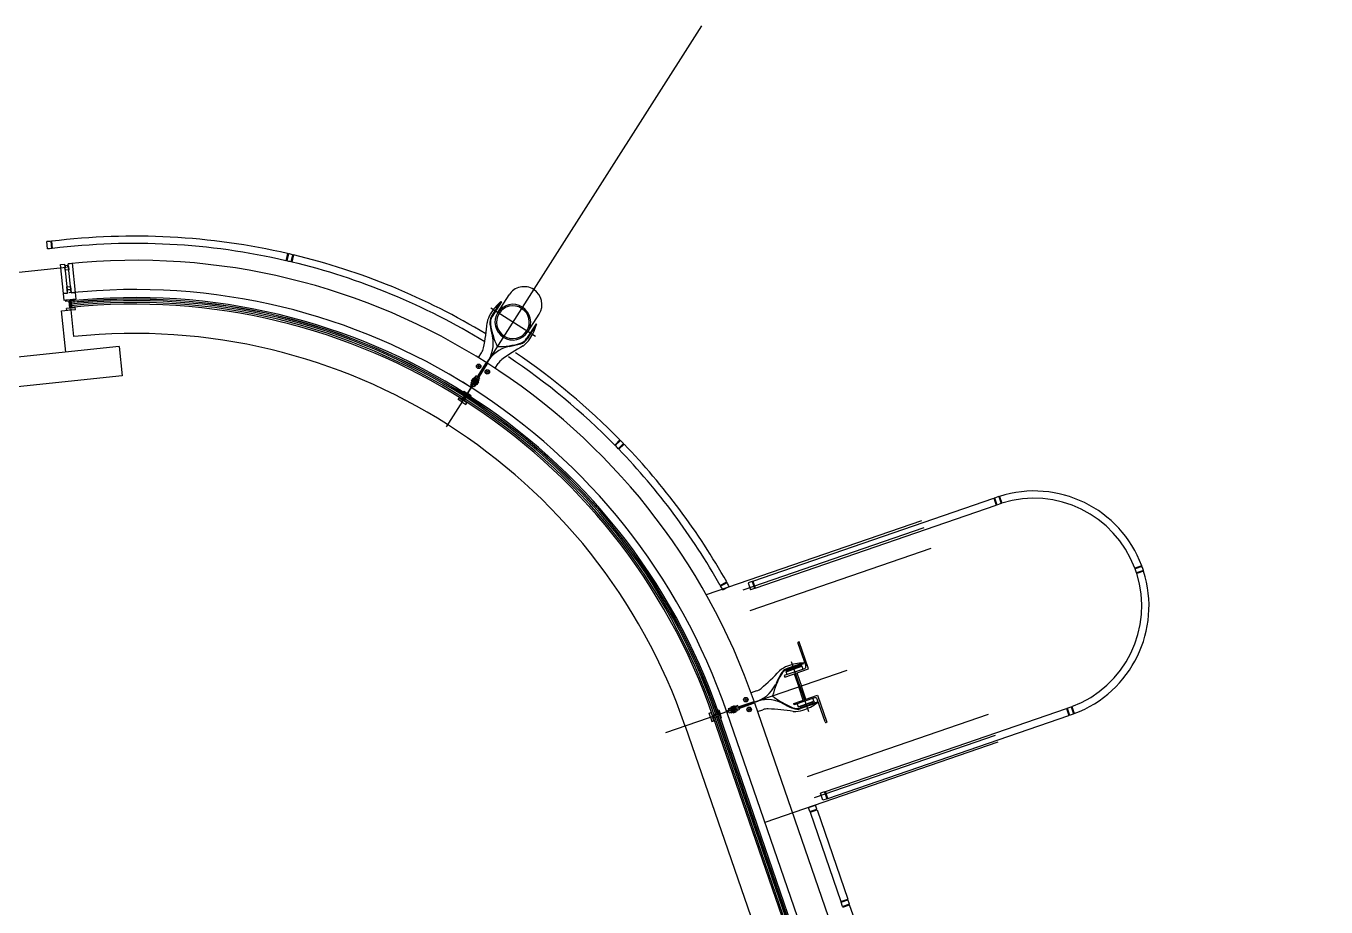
# Model space of a CAD drawing. Extents: x 809487 to 809680, y 818779 to 819225.
# Drawn here: x 809568.24 to 809577.12, y 818960.2 to 818966.22 of the extents above; entities that cross this region are included whole.
import ezdxf

# ---------------------------------------------------------------- set-up
doc = ezdxf.new("R2010")
doc.units = 0
for name, color, linetype in [('F-RC', 7, 'Continuous'), ('MAJ214__', 7, 'Continuous'), ('MAJ270__', 7, 'Continuous'), ('MAJ292__', 7, 'Continuous'), ('MAJ314__scope', 7, 'Continuous'), ('Plan Grid', 7, 'Continuous')]:
    doc.layers.add(name, color=color, linetype=linetype)

msp = doc.modelspace()

# ---------------------------------------------------------------- linework, layer by layer
at = {"layer": 'F-RC'}
for p, q in [((809568.3843, 818964.6939), (809568.3796, 818964.7437)), ((809568.4142, 818964.6966), (809568.4095, 818964.7464)), ((809568.4192, 818964.6971), (809568.4145, 818964.7468)), ((809570.0257, 818964.6624), (809570.0142, 818964.6136)), ((809570.0306, 818964.6612), (809570.0191, 818964.6125)), ((809570.0598, 818964.6543), (809570.0483, 818964.6056)), ((809570.0647, 818964.6532), (809570.0532, 818964.6045)), ((809572.2961, 818963.389), (809572.2602, 818963.3541)), ((809572.2996, 818963.3854), (809572.2637, 818963.3505)), ((809572.3205, 818963.3639), (809572.2846, 818963.329)), ((809572.324, 818963.3603), (809572.2881, 818963.3254)), ((809574.8555, 818962.9923), (809574.8696, 818962.9972)), ((809574.8839, 818963.0019), (809574.9002, 818962.9546)), ((809574.8886, 818963.0034), (809574.9049, 818962.9562)), ((809573.2042, 818962.4237), (809574.8507, 818962.9907)), ((809573.2205, 818962.3765), (809574.867, 818962.9434)), ((809574.8507, 818962.9907), (809574.867, 818962.9434)), ((809574.8514, 818962.9888), (809574.8561, 818962.9904)), ((809574.8555, 818962.9923), (809574.8717, 818962.945)), ((809574.8664, 818962.9453), (809574.8711, 818962.9469)), ((809574.8717, 818962.945), (809574.8859, 818962.9499)), ((809575.8607, 818962.5293), (809575.8134, 818962.5131)), ((809575.8624, 818962.5247), (809575.8151, 818962.5084)), ((809575.8722, 818962.4963), (809575.8249, 818962.48)), ((809575.8737, 818962.4915), (809575.8264, 818962.4752)), ((809572.9812, 818962.3946), (809573.0249, 818962.4189)), ((809572.9836, 818962.3903), (809573.0274, 818962.4145)), ((809572.9983, 818962.3641), (809573.042, 818962.3883)), ((809573.1995, 818962.4221), (809573.1711, 818962.4123)), ((809573.1711, 818962.4123), (809573.1874, 818962.3651)), ((809573.2158, 818962.3748), (809573.1874, 818962.3651)), ((809573.1995, 818962.4221), (809573.2158, 818962.3748)), ((809573.2049, 818962.4218), (809573.2002, 818962.4202)), ((809573.2042, 818962.4237), (809573.2205, 818962.3765)), ((809573.2199, 818962.3784), (809573.2151, 818962.3767)), ((809573.6991, 818960.9865), (809575.3456, 818961.5535)), ((809573.7154, 818960.9393), (809575.3619, 818961.5062)), ((809575.3456, 818961.5535), (809575.3619, 818961.5062)), ((809575.3463, 818961.5516), (809575.351, 818961.5532)), ((809575.3503, 818961.5551), (809575.3645, 818961.56)), ((809575.3503, 818961.5551), (809575.3666, 818961.5078)), ((809575.3612, 818961.5081), (809575.366, 818961.5097)), ((809575.3666, 818961.5078), (809575.3808, 818961.5127)), ((809575.3786, 818961.565), (809575.3949, 818961.5177)), ((809575.3833, 818961.5668), (809575.3996, 818961.5195)), ((809573.6944, 818960.9849), (809573.666, 818960.9751)), ((809573.6823, 818960.9279), (809573.666, 818960.9751)), ((809573.7107, 818960.9376), (809573.6944, 818960.9849)), ((809573.6998, 818960.9846), (809573.695, 818960.983)), ((809573.7154, 818960.9393), (809573.6991, 818960.9865)), ((809573.5835, 818960.878), (809573.6307, 818960.8943)), ((809573.5932, 818960.8496), (809573.5835, 818960.878)), ((809573.5932, 818960.8496), (809573.6405, 818960.8659)), ((809573.6405, 818960.8659), (809573.6307, 818960.8943)), ((809573.6403, 818960.8605), (809573.6386, 818960.8652)), ((809573.7107, 818960.9376), (809573.6823, 818960.9279)), ((809573.7147, 818960.9412), (809573.71, 818960.9395)), ((809573.5949, 818960.8449), (809573.6421, 818960.8612)), ((809573.5949, 818960.8449), (809573.8049, 818960.235)), ((809573.5968, 818960.8455), (809573.5951, 818960.8503)), ((809573.6421, 818960.8612), (809573.8521, 818960.2513)), ((809573.8049, 818960.235), (809573.8245, 818960.2418)), ((809573.8065, 818960.2303), (809573.8538, 818960.2466)), ((809573.8245, 818960.2418), (809573.8521, 818960.2513)), ((809573.8519, 818960.2459), (809573.8502, 818960.2507)), ((809573.8635, 818960.2182), (809573.8538, 818960.2466)), ((809573.8163, 818960.2019), (809573.8065, 818960.2303)), ((809573.8084, 818960.231), (809573.8067, 818960.2357)), ((809573.8163, 818960.2019), (809573.8635, 818960.2182)), ((809573.8179, 818960.1972), (809573.8652, 818960.2135)), ((809573.8198, 818960.1979), (809573.8181, 818960.2026)), ((809573.8633, 818960.2128), (809573.8616, 818960.2176)), ((809574.3275, 818958.8708), (809573.8652, 818960.2135))]:
    msp.add_line(p, q, dxfattribs=at)
for centre, radius, start, end in [((809568.9812, 818960.1394), 4.642, 76.99623, 97.01212), ((809568.8151, 818960.1222), 4.642, 95.01301, 95.3833), ((809568.8151, 818960.1222), 4.592, 95.00898, 95.3833), ((809568.8151, 818960.1222), 4.64, 94.9511, 95.01285), ((809568.8151, 818960.1222), 4.594, 94.94678, 95.00914), ((809568.9812, 818960.1394), 4.592, 76.99891, 97.02986), ((809568.9812, 818960.1394), 4.594, 76.93645, 76.99881), ((809568.9812, 818960.1394), 4.592, 76.5622, 76.93653), ((809568.9812, 818960.1394), 4.64, 76.93459, 76.99633), ((809568.9812, 818960.1394), 4.642, 76.56422, 76.93451), ((809568.9812, 818960.1394), 4.594, 76.49993, 76.56229), ((809568.9812, 818960.1394), 4.592, 58.62146, 76.49982), ((809568.9812, 818960.1394), 4.64, 76.5024, 76.56414), ((809568.9812, 818960.1394), 4.642, 58.88221, 76.50251), ((809568.9812, 818960.1394), 4.642, 44.43013, 55.91819), ((809568.9812, 818960.1394), 4.592, 44.43282, 56.23459), ((809568.9812, 818960.1394), 4.594, 44.37035, 44.43271), ((809568.9812, 818960.1394), 4.592, 43.99611, 44.37043), ((809568.9812, 818960.1394), 4.64, 44.3685, 44.43024), ((809568.9812, 818960.1394), 4.642, 43.99813, 44.36842), ((809568.9812, 818960.1394), 4.64, 43.9363, 43.99805), ((809568.9812, 818960.1394), 4.642, 29.41023, 43.93641), ((809568.9812, 818960.1394), 4.594, 43.93383, 43.99619), ((809568.9812, 818960.1394), 4.592, 29.41493, 43.93372), ((809575.1252, 818962.2549), 0.785, 107.90511, 109), ((809575.1252, 818962.2549), 0.783, 107.53635, 107.90231), ((809575.1252, 818962.2549), 0.785, 20.45992, 107.54008), ((809575.1252, 818962.2549), 0.735, 107.83062, 109), ((809575.1252, 818962.2549), 0.737, 107.44497, 107.83379), ((809575.1252, 818962.2549), 0.735, 20.55926, 107.44074), ((809575.1252, 818962.2549), 0.735, 290.55926, 17.44074), ((809575.1252, 818962.2549), 0.785, 290.45992, 17.54008), ((809575.1252, 818962.2549), 0.735, 17.83062, 20.16938), ((809575.1252, 818962.2549), 0.737, 20.16621, 20.55503), ((809575.1252, 818962.2549), 0.737, 17.44497, 17.83379), ((809575.1252, 818962.2549), 0.783, 20.09769, 20.46365), ((809575.1252, 818962.2549), 0.785, 17.90511, 20.09489), ((809575.1252, 818962.2549), 0.783, 17.53635, 17.90231), ((809568.9812, 818960.1394), 4.594, 29.35238, 29.41474), ((809568.9812, 818960.1394), 4.592, 28.97822, 29.35255), ((809568.9812, 818960.1394), 4.64, 29.34867, 29.41042), ((809568.9812, 818960.1394), 4.642, 28.97822, 29.34851), ((809575.1252, 818962.2549), 0.735, 289, 290.16938), ((809575.1252, 818962.2549), 0.737, 290.16621, 290.55503), ((809575.1252, 818962.2549), 0.785, 289, 290.09489), ((809575.1252, 818962.2549), 0.783, 290.09769, 290.46365)]:
    msp.add_arc(centre, radius, start, end, dxfattribs=at)
at = {"layer": 'MAJ214__'}
for p, q in [((809571.3826, 818963.9179), (809571.3208, 818963.8209)), ((809571.391, 818963.9125), (809571.3292, 818963.8155)), ((809571.28, 818963.7778), (809571.305, 818963.817)), ((809571.2827, 818963.7912), (809571.2939, 818963.809)), ((809571.2953, 818963.8093), (809571.283, 818963.7899)), ((809571.2979, 818963.8076), (809571.2855, 818963.7883)), ((809571.3075, 818963.807), (809571.2901, 818963.7796)), ((809571.2939, 818963.809), (809571.2953, 818963.8093)), ((809571.2953, 818963.8093), (809571.2979, 818963.8076)), ((809571.2965, 818963.8055), (809571.2972, 818963.8057)), ((809571.2976, 818963.8054), (809571.2972, 818963.8057)), ((809571.3223, 818963.7976), (809571.3048, 818963.7702)), ((809571.3124, 818963.8262), (809571.3065, 818963.817)), ((809571.3119, 818963.814), (809571.3076, 818963.8072)), ((809571.3208, 818963.8209), (809571.3124, 818963.8262)), ((809571.3224, 818963.7978), (809571.3267, 818963.8045)), ((809571.3377, 818963.8101), (809571.3292, 818963.8155)), ((809571.3318, 818963.8008), (809571.3377, 818963.8101)), ((809571.2807, 818963.7765), (809571.2748, 818963.7672)), ((809571.2748, 818963.7672), (809571.2832, 818963.7619)), ((809571.2751, 818963.7492), (809571.2832, 818963.7619)), ((809571.2827, 818963.7912), (809571.283, 818963.7899)), ((809571.283, 818963.7899), (809571.2855, 818963.7883)), ((809571.2836, 818963.7438), (809571.2916, 818963.7565)), ((809571.2857, 818963.7728), (809571.2901, 818963.7796)), ((809571.2868, 818963.7904), (809571.287, 818963.7897)), ((809571.2874, 818963.7894), (809571.287, 818963.7897)), ((809571.3001, 818963.7511), (809571.2916, 818963.7565)), ((809571.306, 818963.7604), (809571.3001, 818963.7511)), ((809571.3146, 818963.7697), (809571.3269, 818963.7891)), ((809571.3146, 818963.7697), (809571.3171, 818963.7681)), ((809571.3157, 818963.7714), (809571.3148, 818963.7719)), ((809571.3171, 818963.7681), (809571.3295, 818963.7875)), ((809571.3185, 818963.7684), (809571.3171, 818963.7681)), ((809571.3298, 818963.7861), (809571.3185, 818963.7684)), ((809571.3259, 818963.7874), (809571.325, 818963.788)), ((809571.3269, 818963.7891), (809571.3295, 818963.7875)), ((809571.3298, 818963.7861), (809571.3295, 818963.7875)), ((809573.5858, 818961.5314), (809573.4684, 818961.8723)), ((809573.5237, 818961.842), (809573.5208, 818961.8504)), ((809573.4404, 818961.8228), (809573.4433, 818961.8143)), ((809573.4863, 818961.7913), (809573.5173, 818961.7013)), ((809573.5043, 818961.7975), (809573.5353, 818961.7075)), ((809573.5483, 818961.6113), (809573.5173, 818961.7013)), ((809573.5662, 818961.6175), (809573.5353, 818961.7075)), ((809573.1007, 818961.5737), (809573.0903, 818961.5701)), ((809573.1039, 818961.5642), (809573.1007, 818961.5737)), ((809573.1039, 818961.5642), (809573.2127, 818961.6017)), ((809573.1072, 818961.5548), (809573.2159, 818961.5922)), ((809573.6089, 818961.5944), (809573.6119, 818961.5859)), ((809573.9164, 818958.6738), (809572.9446, 818961.4962)), ((809573.9278, 818958.6777), (809572.956, 818961.5001)), ((809573.9372, 818958.681), (809572.9654, 818961.5033)), ((809573.938, 818958.6812), (809572.9661, 818961.5036)), ((809573.0236, 818961.5366), (809573.0378, 818961.5415)), ((809573.0236, 818961.5366), (809573.0378, 818961.5415)), ((809573.0236, 818961.5366), (809573.0378, 818961.5415)), ((809573.0268, 818961.5271), (809573.041, 818961.532)), ((809573.0268, 818961.5271), (809573.041, 818961.532)), ((809573.0268, 818961.5271), (809573.041, 818961.532)), ((809573.0449, 818961.5545), (809573.0345, 818961.5509)), ((809573.0345, 818961.5509), (809573.0378, 818961.5415)), ((809573.0345, 818961.5509), (809573.0378, 818961.5415)), ((809573.0345, 818961.5509), (809573.0378, 818961.5415)), ((809573.0443, 818961.5226), (809573.041, 818961.532)), ((809573.0443, 818961.5226), (809573.041, 818961.532)), ((809573.0443, 818961.5226), (809573.041, 818961.532)), ((809573.0547, 818961.5261), (809573.0443, 818961.5226)), ((809573.0452, 818961.5559), (809573.0892, 818961.5711)), ((809573.0466, 818961.5485), (809573.0542, 818961.5511)), ((809573.0523, 818961.5319), (809573.0599, 818961.5345)), ((809573.0849, 818961.5617), (809573.0542, 818961.5511)), ((809573.0768, 818961.571), (809573.055, 818961.5635)), ((809573.0556, 818961.5648), (809573.055, 818961.5635)), ((809573.055, 818961.5635), (809573.056, 818961.5607)), ((809573.0556, 818961.5648), (809573.0755, 818961.5716)), ((809573.0558, 818961.5252), (809573.0998, 818961.5403)), ((809573.0777, 818961.5682), (809573.056, 818961.5607)), ((809573.0583, 818961.5615), (809573.058, 818961.5609)), ((809573.0582, 818961.5604), (809573.058, 818961.5609)), ((809573.0906, 818961.5451), (809573.0599, 818961.5345)), ((809573.089, 818961.5356), (809573.0672, 818961.5281)), ((809573.0682, 818961.5252), (809573.0672, 818961.5281)), ((809573.0899, 818961.5327), (809573.0682, 818961.5252)), ((809573.0695, 818961.5246), (809573.0682, 818961.5252)), ((809573.0688, 818961.5297), (809573.0689, 818961.5292)), ((809573.0696, 818961.5289), (809573.0689, 818961.5292)), ((809573.0695, 818961.5246), (809573.0893, 818961.5315)), ((809573.0754, 818961.5674), (809573.076, 818961.5671)), ((809573.0755, 818961.5716), (809573.0768, 818961.571)), ((809573.0762, 818961.5666), (809573.076, 818961.5671)), ((809573.0768, 818961.571), (809573.0777, 818961.5682)), ((809573.0927, 818961.5643), (809573.0851, 818961.5617)), ((809573.0866, 818961.5347), (809573.0869, 818961.5354)), ((809573.0867, 818961.5359), (809573.0869, 818961.5354)), ((809573.0899, 818961.5327), (809573.089, 818961.5356)), ((809573.0893, 818961.5315), (809573.0899, 818961.5327)), ((809573.0984, 818961.5478), (809573.0908, 818961.5452)), ((809573.1104, 818961.5453), (809573.1, 818961.5418)), ((809573.1072, 818961.5548), (809573.1104, 818961.5453)), ((809573.5315, 818961.5582), (809573.5286, 818961.5667))]:
    msp.add_line(p, q, dxfattribs=at)
for points in [[(809568.5409, 818964.328), (809568.5409, 818964.328)], [(809568.541, 818964.3273), (809568.541, 818964.3273)], [(809571.483, 818964.3344), (809571.4189, 818964.2337)], [(809568.5421, 818964.3173), (809568.542, 818964.3173)], [(809568.5433, 818964.3054), (809568.5433, 818964.3054)], [(809571.7261, 818964.1795), (809571.662, 818964.0789)], [(809571.3324, 818963.7996), (809571.3074, 818963.7603)], [(809573.4183, 818961.7785), (809573.4215, 818961.769), (809573.5833, 818961.8247), (809573.5198, 818962.0092), (809573.515, 818962.0075)], [(809573.5119, 818962.0012), (809573.5657, 818961.8451)], [(809573.4381, 818961.7853), (809573.4312, 818961.8054), (809573.539, 818961.8425), (809573.5459, 818961.8224)], [(809573.5505, 818961.8651), (809573.4377, 818961.8263)], [(809573.5564, 818961.826), (809573.4183, 818961.7785)], [(809573.4868, 818961.5795), (809573.4835, 818961.589), (809573.6453, 818961.6447), (809573.7088, 818961.4602), (809573.704, 818961.4586)], [(809573.6249, 818961.6271), (809573.4868, 818961.5795)], [(809573.5066, 818961.5864), (809573.5136, 818961.5662), (809573.6213, 818961.6034), (809573.6144, 818961.6235)], [(809573.6443, 818961.5926), (809573.5315, 818961.5538)], [(809573.6977, 818961.4617), (809573.6439, 818961.6178)]]:
    msp.add_lwpolyline(points, dxfattribs=at)
for points in [[(809573.539, 818961.8425), (809573.5375, 818961.8467), (809573.4297, 818961.8096), (809573.4312, 818961.8054)], [(809573.6213, 818961.6034), (809573.6228, 818961.5991), (809573.515, 818961.562), (809573.5136, 818961.5662)]]:
    msp.add_lwpolyline(points, close=True, dxfattribs=at)
for centre, radius in [((809571.3304, 818963.8918), 0.0155), ((809571.3304, 818963.8918), 0.0135), ((809571.3304, 818963.8918), 0.0042), ((809571.3895, 818963.8542), 0.0155), ((809571.3895, 818963.8542), 0.0135), ((809571.3895, 818963.8542), 0.0042), ((809573.1556, 818961.6138), 0.0155), ((809573.1556, 818961.6138), 0.0135), ((809573.1556, 818961.6138), 0.0042), ((809573.1784, 818961.5476), 0.0155), ((809573.1784, 818961.5476), 0.0135), ((809573.1784, 818961.5476), 0.0042)]:
    msp.add_circle(centre, radius, dxfattribs=at)
for centre, radius, start, end in [((809568.9812, 818960.1394), 4.2117, 19, 96), ((809568.9812, 818960.1394), 4.211, 19, 96), ((809568.9812, 818960.1394), 4.201, 19, 96), ((809568.9812, 818960.1394), 4.189, 19, 96), ((809571.4857, 818964.1912), 0.0792, 147.50034, 188.46271), ((809571.9682, 818964.263), 0.567, 188.46271, 196.60442), ((809571.1997, 818964.0501), 0.2307, 324.17766, 11.73157), ((809571.4057, 818964.0952), 0.02, 5.17576, 16.60442), ((809571.5951, 818964.1215), 0.0792, 286.53798, 327.50034), ((809571.5882, 818963.8027), 0.2307, 103.26912, 150.82303), ((809571.542, 818964.0084), 0.02, 98.39627, 109.82493), ((809571.4563, 818964.5891), 0.567, 278.39627, 286.53798), ((809571.5882, 818963.8027), 0.2307, 144.17766, 150.82303), ((809571.1997, 818964.0501), 0.2307, 324.17766, 330.82303), ((809571.3062, 818963.7887), 0.0109, 139.62685, 155.37384), ((809571.3062, 818963.7887), 0.006, 57.50021, 237.50048), ((809571.3062, 818963.7887), 0.0095, 57.50026, 109.80547), ((809571.3062, 818963.7887), 0.006, 237.50048, 57.50021), ((809571.3062, 818963.7887), 0.0095, 5.19522, 57.50026), ((809571.3062, 818963.7887), 0.0095, 183.68299, 237.50043), ((809571.3062, 818963.7887), 0.0095, 237.50043, 291.3177), ((809571.3062, 818963.7887), 0.0109, 319.62685, 335.37384), ((809573.5167, 818962.0028), 0.005, 109, 199), ((809573.5515, 818961.8402), 0.015, 289, 19), ((809573.8858, 818961.5072), 0.567, 149.96236, 158.10407), ((809573.4635, 818961.7514), 0.0792, 109, 149.96236), ((809573.1519, 818961.819), 0.2307, 285.67731, 333.23123), ((809573.3411, 818961.7261), 0.02, 326.67541, 338.10407), ((809573.3018, 818961.3836), 0.2307, 64.76877, 112.32268), ((809573.3938, 818961.5733), 0.02, 59.89592, 71.32459), ((809573.6882, 818962.0811), 0.567, 239.89592, 248.03764), ((809573.6298, 818961.6129), 0.015, 19, 109), ((809573.0725, 818961.5481), 0.0095, 145.18264, 199.00008), ((809573.0725, 818961.5481), 0.0095, 198.99991, 252.81736), ((809573.0725, 818961.5481), 0.006, 18.99986, 199.00013), ((809573.0725, 818961.5481), 0.006, 198.99986, 19.00013), ((809573.0725, 818961.5481), 0.0109, 101.1265, 116.87349), ((809573.0725, 818961.5481), 0.0109, 281.1265, 296.87349), ((809573.0725, 818961.5481), 0.0095, 18.99991, 71.30512), ((809573.0725, 818961.5481), 0.0095, 326.69488, 19.00008), ((809573.5058, 818961.6287), 0.0792, 248.03764, 289), ((809573.7024, 818961.4633), 0.005, 199, 289)]:
    msp.add_arc(centre, radius, start, end, dxfattribs=at)
for points, degree in [([(809571.2966, 818963.7894), (809571.2965, 818963.7912), (809571.2963, 818963.7932)], 2), ([(809571.2979, 818963.7958), (809571.2998, 818963.7965), (809571.3015, 818963.7971)], 2), ([(809571.3015, 818963.7971), (809571.3016, 818963.7971), (809571.3016, 818963.7971), (809571.3017, 818963.7971), (809571.3018, 818963.7972), (809571.302, 818963.7973), (809571.3022, 818963.7973), (809571.3026, 818963.7975), (809571.3028, 818963.7976), (809571.303, 818963.7976)], 3), ([(809571.3058, 818963.8171), (809571.3057, 818963.8171), (809571.3057, 818963.8172), (809571.3056, 818963.8172), (809571.3055, 818963.8172), (809571.3054, 818963.8172), (809571.3054, 818963.8172), (809571.3053, 818963.8172), (809571.3053, 818963.8172), (809571.3052, 818963.8172), (809571.3052, 818963.8171), (809571.3051, 818963.8171), (809571.3051, 818963.8171), (809571.305, 818963.8171), (809571.305, 818963.817), (809571.305, 818963.817)], 3), ([(809571.3116, 818963.8149), (809571.3113, 818963.8151), (809571.311, 818963.8152), (809571.3102, 818963.8156), (809571.3097, 818963.8158), (809571.3086, 818963.8163), (809571.3081, 818963.8165), (809571.307, 818963.8168), (809571.3064, 818963.817), (809571.3058, 818963.8171)], 3), ([(809571.3076, 818963.8072), (809571.3076, 818963.8071), (809571.3076, 818963.8071), (809571.3075, 818963.807)], 2), ([(809571.3076, 818963.8072), (809571.3076, 818963.8072), (809571.3077, 818963.8072), (809571.3078, 818963.8071), (809571.308, 818963.807), (809571.3085, 818963.8067), (809571.3089, 818963.8066), (809571.31, 818963.8061), (809571.311, 818963.8057), (809571.3131, 818963.8048), (809571.3142, 818963.8042), (809571.3153, 818963.8035), (809571.3155, 818963.8034), (809571.3156, 818963.8033)], 3), ([(809571.3116, 818963.8149), (809571.3116, 818963.8149), (809571.3116, 818963.8149), (809571.3117, 818963.8148), (809571.3117, 818963.8148), (809571.3117, 818963.8148), (809571.3117, 818963.8148), (809571.3118, 818963.8148)], 3), ([(809571.3119, 818963.814), (809571.3119, 818963.814), (809571.3119, 818963.814), (809571.312, 818963.814), (809571.312, 818963.814), (809571.312, 818963.8141), (809571.312, 818963.8141), (809571.312, 818963.8143), (809571.312, 818963.8143), (809571.312, 818963.8145), (809571.312, 818963.8146), (809571.3119, 818963.8147), (809571.3118, 818963.8147), (809571.3118, 818963.8148)], 3), ([(809571.3156, 818963.8033), (809571.3165, 818963.8028), (809571.3173, 818963.8021), (809571.319, 818963.8008), (809571.3198, 818963.8), (809571.3209, 818963.799), (809571.3213, 818963.7986), (809571.3219, 818963.7981), (809571.3221, 818963.798), (809571.3223, 818963.7978), (809571.3223, 818963.7978), (809571.3224, 818963.7978)], 3), ([(809571.3223, 818963.7976), (809571.3223, 818963.7977), (809571.3224, 818963.7977), (809571.3224, 818963.7978)], 2), ([(809571.3223, 818963.7976), (809571.3223, 818963.7977), (809571.3224, 818963.7977), (809571.3224, 818963.7978)], 2), ([(809571.3275, 818963.8047), (809571.3275, 818963.8048), (809571.3275, 818963.8048), (809571.3274, 818963.8048), (809571.3273, 818963.8048), (809571.3271, 818963.8048), (809571.3271, 818963.8048), (809571.3269, 818963.8048), (809571.3269, 818963.8047), (809571.3268, 818963.8047), (809571.3267, 818963.8046), (809571.3267, 818963.8045), (809571.3267, 818963.8045), (809571.3267, 818963.8045)], 3), ([(809571.3275, 818963.8047), (809571.3275, 818963.8047), (809571.3276, 818963.8047), (809571.3276, 818963.8047), (809571.3276, 818963.8047), (809571.3277, 818963.8047), (809571.3277, 818963.8046), (809571.3277, 818963.8046)], 3), ([(809571.3322, 818963.8003), (809571.3318, 818963.8008), (809571.3314, 818963.8013), (809571.3306, 818963.8021), (809571.3302, 818963.8025), (809571.3294, 818963.8033), (809571.329, 818963.8037), (809571.3283, 818963.8042), (809571.328, 818963.8044), (809571.3277, 818963.8046)], 3), ([(809571.28, 818963.7778), (809571.28, 818963.7778), (809571.28, 818963.7777), (809571.28, 818963.7777), (809571.28, 818963.7776), (809571.28, 818963.7775), (809571.28, 818963.7775), (809571.28, 818963.7774), (809571.28, 818963.7774), (809571.2801, 818963.7773), (809571.2801, 818963.7773), (809571.2801, 818963.7772), (809571.2801, 818963.7772), (809571.2802, 818963.7771), (809571.2802, 818963.7771), (809571.2803, 818963.777)], 3), ([(809571.2803, 818963.777), (809571.2806, 818963.7766), (809571.281, 818963.7761), (809571.2818, 818963.7752), (809571.2822, 818963.7748), (809571.2831, 818963.7741), (809571.2835, 818963.7737), (809571.2842, 818963.7731), (809571.2845, 818963.7729), (809571.2847, 818963.7727)], 3), ([(809571.2849, 818963.7726), (809571.2849, 818963.7726), (809571.2849, 818963.7726), (809571.2848, 818963.7727), (809571.2848, 818963.7727), (809571.2848, 818963.7727), (809571.2848, 818963.7727), (809571.2847, 818963.7727)], 3), ([(809571.2849, 818963.7726), (809571.2849, 818963.7726), (809571.285, 818963.7726), (809571.2851, 818963.7726), (809571.2851, 818963.7725), (809571.2853, 818963.7725), (809571.2854, 818963.7725), (809571.2855, 818963.7726), (809571.2856, 818963.7726), (809571.2857, 818963.7727), (809571.2857, 818963.7728), (809571.2857, 818963.7728), (809571.2857, 818963.7728), (809571.2857, 818963.7728)], 3), ([(809571.2969, 818963.774), (809571.296, 818963.7746), (809571.2951, 818963.7752), (809571.2934, 818963.7766), (809571.2926, 818963.7773), (809571.2915, 818963.7784), (809571.2911, 818963.7787), (809571.2906, 818963.7792), (809571.2904, 818963.7794), (809571.2902, 818963.7795), (809571.2901, 818963.7796), (809571.2901, 818963.7796)], 3), ([(809571.2968, 818963.7878), (809571.2967, 818963.788), (809571.2967, 818963.7882), (809571.2967, 818963.7887), (809571.2967, 818963.7889), (809571.2966, 818963.7891), (809571.2966, 818963.7892), (809571.2966, 818963.7893), (809571.2966, 818963.7894), (809571.2966, 818963.7894)], 3), ([(809571.3048, 818963.7702), (809571.3048, 818963.7702), (809571.3048, 818963.7702), (809571.3047, 818963.7703), (809571.3045, 818963.7704), (809571.3039, 818963.7707), (809571.3036, 818963.7708), (809571.3024, 818963.7713), (809571.3014, 818963.7716), (809571.2993, 818963.7726), (809571.2983, 818963.7732), (809571.2971, 818963.7739), (809571.297, 818963.774), (809571.2969, 818963.774)], 3), ([(809571.3005, 818963.7634), (809571.3005, 818963.7634), (809571.3005, 818963.7634), (809571.3005, 818963.7634), (809571.3005, 818963.7633), (809571.3004, 818963.7633), (809571.3004, 818963.7632), (809571.3004, 818963.7631), (809571.3004, 818963.763), (809571.3004, 818963.7629), (809571.3005, 818963.7628), (809571.3006, 818963.7627), (809571.3006, 818963.7626), (809571.3007, 818963.7626)], 3), ([(809571.3005, 818963.7634), (809571.3009, 818963.764), (809571.3012, 818963.7646), (809571.3021, 818963.766), (809571.3027, 818963.7668), (809571.3036, 818963.7682), (809571.3039, 818963.7687), (809571.3044, 818963.7696), (809571.3046, 818963.7699), (809571.3048, 818963.7702)], 3), ([(809571.3005, 818963.7634), (809571.301, 818963.7642), (809571.3015, 818963.765), (809571.302, 818963.7658), (809571.3027, 818963.7669), (809571.3034, 818963.768), (809571.3042, 818963.7692), (809571.3044, 818963.7695), (809571.3046, 818963.7698), (809571.3048, 818963.7702)], 3), ([(809571.3009, 818963.7625), (809571.3008, 818963.7625), (809571.3008, 818963.7625), (809571.3008, 818963.7625), (809571.3007, 818963.7625), (809571.3007, 818963.7626), (809571.3007, 818963.7626), (809571.3007, 818963.7626)], 3), ([(809571.3009, 818963.7625), (809571.3011, 818963.7623), (809571.3015, 818963.7621), (809571.3023, 818963.7617), (809571.3028, 818963.7615), (809571.3038, 818963.7611), (809571.3043, 818963.7609), (809571.3055, 818963.7605), (809571.3061, 818963.7604), (809571.3066, 818963.7602)], 3), ([(809571.3066, 818963.7602), (809571.3067, 818963.7602), (809571.3068, 818963.7602), (809571.3069, 818963.7602), (809571.3069, 818963.7602), (809571.307, 818963.7602), (809571.307, 818963.7602), (809571.3071, 818963.7602), (809571.3071, 818963.7602), (809571.3072, 818963.7602), (809571.3072, 818963.7602), (809571.3073, 818963.7602), (809571.3073, 818963.7603), (809571.3074, 818963.7603), (809571.3074, 818963.7603), (809571.3074, 818963.7603)], 3), ([(809571.3109, 818963.7803), (809571.3109, 818963.7803), (809571.3109, 818963.7803), (809571.3108, 818963.7802), (809571.3107, 818963.7802), (809571.3104, 818963.7801), (809571.3102, 818963.78), (809571.3098, 818963.7799), (809571.3096, 818963.7798), (809571.3094, 818963.7797)], 3), ([(809571.3146, 818963.7816), (809571.3126, 818963.7809), (809571.3109, 818963.7803)], 2), ([(809571.3157, 818963.7895), (809571.3157, 818963.7893), (809571.3157, 818963.7891), (809571.3158, 818963.7887), (809571.3158, 818963.7885), (809571.3158, 818963.7882), (809571.3158, 818963.7881), (809571.3158, 818963.788), (809571.3158, 818963.788), (809571.3158, 818963.788)], 3), ([(809571.3158, 818963.788), (809571.316, 818963.7862), (809571.3162, 818963.7841)], 2), ([(809573.0452, 818961.5559), (809573.0452, 818961.5559), (809573.0451, 818961.5559), (809573.0451, 818961.5558), (809573.0451, 818961.5558), (809573.045, 818961.5557), (809573.045, 818961.5557), (809573.045, 818961.5556), (809573.045, 818961.5556), (809573.0449, 818961.5555), (809573.0449, 818961.5555), (809573.0449, 818961.5554), (809573.0449, 818961.5554), (809573.0449, 818961.5553), (809573.0449, 818961.5552), (809573.0449, 818961.5552)], 3), ([(809573.0449, 818961.5552), (809573.0449, 818961.5546), (809573.0449, 818961.554), (809573.045, 818961.5528), (809573.0451, 818961.5522), (809573.0452, 818961.5511), (809573.0453, 818961.5506), (809573.0455, 818961.5497), (809573.0456, 818961.5494), (809573.0457, 818961.549)], 3), ([(809573.0458, 818961.5488), (809573.0458, 818961.5488), (809573.0458, 818961.5489), (809573.0458, 818961.5489), (809573.0458, 818961.5489), (809573.0458, 818961.549), (809573.0457, 818961.549), (809573.0457, 818961.549)], 3), ([(809573.0458, 818961.5488), (809573.0458, 818961.5488), (809573.0458, 818961.5488), (809573.0459, 818961.5487), (809573.0459, 818961.5486), (809573.046, 818961.5485), (809573.0461, 818961.5485), (809573.0462, 818961.5484), (809573.0463, 818961.5484), (809573.0464, 818961.5484), (809573.0465, 818961.5484), (809573.0466, 818961.5485), (809573.0466, 818961.5485), (809573.0466, 818961.5485)], 3), ([(809573.0519, 818961.5311), (809573.0519, 818961.5312), (809573.0519, 818961.5312), (809573.0519, 818961.5313), (809573.0519, 818961.5314), (809573.0519, 818961.5315), (809573.0519, 818961.5316), (809573.052, 818961.5317), (809573.052, 818961.5318), (809573.0521, 818961.5319), (809573.0522, 818961.5319), (809573.0523, 818961.5319), (809573.0523, 818961.5319), (809573.0523, 818961.5319)], 3), ([(809573.0519, 818961.5311), (809573.0519, 818961.5311), (809573.0519, 818961.5311), (809573.0519, 818961.5311), (809573.0519, 818961.5311), (809573.0519, 818961.531), (809573.052, 818961.531), (809573.052, 818961.531)], 3), ([(809573.0551, 818961.5256), (809573.0547, 818961.5261), (809573.0544, 818961.5266), (809573.0537, 818961.5275), (809573.0534, 818961.528), (809573.0528, 818961.529), (809573.0526, 818961.5295), (809573.0522, 818961.5303), (809573.0521, 818961.5306), (809573.052, 818961.531)], 3), ([(809573.056, 818961.5425), (809573.0557, 818961.5435), (809573.0554, 818961.5445), (809573.0549, 818961.5467), (809573.0548, 818961.5477), (809573.0545, 818961.5492), (809573.0545, 818961.5497), (809573.0543, 818961.5505), (809573.0543, 818961.5507), (809573.0542, 818961.551), (809573.0542, 818961.551), (809573.0542, 818961.5511)], 3), ([(809573.0558, 818961.5252), (809573.0557, 818961.5252), (809573.0557, 818961.5252), (809573.0556, 818961.5252), (809573.0556, 818961.5252), (809573.0555, 818961.5252), (809573.0555, 818961.5252), (809573.0554, 818961.5253), (809573.0554, 818961.5253), (809573.0553, 818961.5253), (809573.0553, 818961.5254), (809573.0553, 818961.5254), (809573.0552, 818961.5254), (809573.0552, 818961.5255), (809573.0551, 818961.5256), (809573.0551, 818961.5256)], 3), ([(809573.056, 818961.5425), (809573.0564, 818961.5415), (809573.0568, 818961.5405), (809573.0577, 818961.5385), (809573.0583, 818961.5376), (809573.059, 818961.5363), (809573.0593, 818961.5358), (809573.0596, 818961.5351), (809573.0597, 818961.5349), (809573.0598, 818961.5346), (809573.0598, 818961.5346), (809573.0599, 818961.5345)], 3), ([(809573.0645, 818961.5533), (809573.0646, 818961.5535), (809573.0648, 818961.5537), (809573.065, 818961.554), (809573.0651, 818961.5542), (809573.0653, 818961.5545), (809573.0653, 818961.5545), (809573.0654, 818961.5546), (809573.0654, 818961.5546), (809573.0654, 818961.5546)], 3), ([(809573.0654, 818961.5546), (809573.0664, 818961.5562), (809573.0675, 818961.5579)], 2), ([(809573.0694, 818961.5391), (809573.0696, 818961.5391), (809573.0698, 818961.539), (809573.0702, 818961.5389), (809573.0704, 818961.5388), (809573.0707, 818961.5387), (809573.0708, 818961.5387), (809573.0709, 818961.5386), (809573.0709, 818961.5386), (809573.0709, 818961.5386)], 3), ([(809573.0704, 818961.5589), (809573.0723, 818961.5582), (809573.074, 818961.5576)], 2), ([(809573.0709, 818961.5386), (809573.0726, 818961.538), (809573.0746, 818961.5374)], 2), ([(809573.074, 818961.5576), (809573.0741, 818961.5576), (809573.0741, 818961.5576), (809573.0742, 818961.5576), (809573.0743, 818961.5575), (809573.0745, 818961.5575), (809573.0747, 818961.5574), (809573.0751, 818961.5573), (809573.0753, 818961.5572), (809573.0755, 818961.5571)], 3), ([(809573.0774, 818961.5384), (809573.0786, 818961.5401), (809573.0796, 818961.5416)], 2), ([(809573.0796, 818961.5416), (809573.0796, 818961.5416), (809573.0796, 818961.5416), (809573.0796, 818961.5417), (809573.0797, 818961.5418), (809573.0798, 818961.542), (809573.0799, 818961.5422), (809573.0802, 818961.5426), (809573.0803, 818961.5427), (809573.0804, 818961.5429)], 3), ([(809573.0851, 818961.5617), (809573.085, 818961.5617), (809573.085, 818961.5617), (809573.0849, 818961.5617)], 2), ([(809573.0851, 818961.5617), (809573.0851, 818961.5617), (809573.0851, 818961.5617), (809573.0851, 818961.5615), (809573.0852, 818961.5613), (809573.0855, 818961.5608), (809573.0857, 818961.5605), (809573.0863, 818961.5594), (809573.0868, 818961.5585), (809573.0879, 818961.5564), (809573.0884, 818961.5553), (809573.0888, 818961.554), (809573.0889, 818961.5539), (809573.0889, 818961.5538)], 3), ([(809573.0908, 818961.5452), (809573.0908, 818961.5452), (809573.0908, 818961.5452), (809573.0907, 818961.5454), (809573.0907, 818961.5456), (809573.0905, 818961.5461), (809573.0905, 818961.5465), (809573.0903, 818961.5478), (809573.0902, 818961.5488), (809573.0897, 818961.5511), (809573.0894, 818961.5522), (809573.089, 818961.5535), (809573.0889, 818961.5537), (809573.0889, 818961.5538)], 3), ([(809573.0898, 818961.5707), (809573.0898, 818961.5707), (809573.0898, 818961.5708), (809573.0897, 818961.5708), (809573.0897, 818961.5709), (809573.0896, 818961.5709), (809573.0896, 818961.5709), (809573.0895, 818961.571), (809573.0895, 818961.571), (809573.0894, 818961.571), (809573.0894, 818961.571), (809573.0893, 818961.5711), (809573.0893, 818961.5711), (809573.0892, 818961.5711), (809573.0892, 818961.5711), (809573.0892, 818961.5711)], 3), ([(809573.093, 818961.5653), (809573.0929, 818961.5656), (809573.0927, 818961.5659), (809573.0923, 818961.5667), (809573.0921, 818961.5672), (809573.0915, 818961.5682), (809573.0912, 818961.5687), (809573.0906, 818961.5697), (809573.0902, 818961.5702), (809573.0898, 818961.5707)], 3), ([(809573.0908, 818961.5452), (809573.0907, 818961.5452), (809573.0907, 818961.5451), (809573.0906, 818961.5451)], 2), ([(809573.0927, 818961.5643), (809573.0927, 818961.5643), (809573.0927, 818961.5643), (809573.0927, 818961.5644), (809573.0928, 818961.5644), (809573.0928, 818961.5644), (809573.0929, 818961.5644), (809573.093, 818961.5645), (809573.093, 818961.5646), (809573.0931, 818961.5647), (809573.0931, 818961.5648), (809573.0931, 818961.565), (809573.0931, 818961.565), (809573.0931, 818961.5651)], 3), ([(809573.093, 818961.5653), (809573.093, 818961.5653), (809573.093, 818961.5652), (809573.093, 818961.5652), (809573.093, 818961.5652), (809573.093, 818961.5651), (809573.0931, 818961.5651), (809573.0931, 818961.5651)], 3), ([(809573.0984, 818961.5478), (809573.0984, 818961.5478), (809573.0984, 818961.5478), (809573.0984, 818961.5478), (809573.0985, 818961.5478), (809573.0985, 818961.5478), (809573.0986, 818961.5478), (809573.0987, 818961.5478), (809573.0988, 818961.5478), (809573.0989, 818961.5477), (809573.099, 818961.5477), (809573.0991, 818961.5476), (809573.0991, 818961.5475), (809573.0991, 818961.5474)], 3), ([(809573.0992, 818961.5472), (809573.0992, 818961.5472), (809573.0992, 818961.5473), (809573.0992, 818961.5473), (809573.0992, 818961.5474), (809573.0992, 818961.5474), (809573.0992, 818961.5474), (809573.0991, 818961.5474)], 3), ([(809573.0992, 818961.5472), (809573.0993, 818961.5469), (809573.0994, 818961.5466), (809573.0996, 818961.5457), (809573.0997, 818961.5452), (809573.0999, 818961.544), (809573.0999, 818961.5435), (809573.1, 818961.5423), (809573.1, 818961.5417), (809573.1, 818961.5411)], 3), ([(809573.1, 818961.5411), (809573.1, 818961.541), (809573.1, 818961.5409), (809573.1, 818961.5408), (809573.1, 818961.5408), (809573.1, 818961.5407), (809573.1, 818961.5407), (809573.1, 818961.5406), (809573.1, 818961.5406), (809573.0999, 818961.5405), (809573.0999, 818961.5405), (809573.0999, 818961.5404), (809573.0999, 818961.5404), (809573.0998, 818961.5404), (809573.0998, 818961.5403), (809573.0998, 818961.5403)], 3)]:
    msp.add_open_spline(points, degree=degree, dxfattribs=at)
at = {"layer": 'MAJ270__'}
for p, q in [((809572.8534, 818966.2173), (809571.1088, 818963.4788)), ((809571.7184, 818964.0952), (809571.4143, 818964.2889)), ((809571.2193, 818963.6662), (809571.2319, 818963.6581)), ((809574.3555, 818962.836), (809572.8857, 818962.3299)), ((809574.3718, 818962.7887), (809573.1343, 818962.3626)), ((809574.4206, 818962.6469), (809573.1831, 818962.2208)), ((809573.8448, 818961.8141), (809572.6073, 818961.388)), ((809573.8448, 818961.8141), (809572.6073, 818961.388)), ((809573.8448, 818961.8141), (809572.6073, 818961.388)), ((809572.9282, 818961.5064), (809572.933, 818961.4922)), ((809572.9282, 818961.5064), (809572.933, 818961.4922)), ((809572.9282, 818961.5064), (809572.933, 818961.4922)), ((809574.8113, 818961.5123), (809573.5738, 818961.0862)), ((809574.8764, 818961.3232), (809573.2856, 818960.7754)), ((809574.8601, 818961.3704), (809573.6226, 818960.9443))]:
    msp.add_line(p, q, dxfattribs=at)
for centre in [(809571.2256, 818963.6621), (809572.9306, 818961.4993), (809572.9306, 818961.4993), (809572.9306, 818961.4993)]:
    msp.add_circle(centre, 0.003, dxfattribs=at)
at = {"layer": 'MAJ292__'}
for p, q in [((809568.5391, 818964.3459), (809568.5092, 818964.3428)), ((809568.5391, 818964.3459), (809568.5092, 818964.3428)), ((809568.51, 818964.3351), (809568.5092, 818964.3428)), ((809568.51, 818964.3351), (809568.5092, 818964.3428)), ((809568.5324, 818964.3374), (809568.51, 818964.3351)), ((809568.5324, 818964.3374), (809568.51, 818964.3351)), ((809568.5375, 818964.2892), (809568.5324, 818964.3374)), ((809568.5375, 818964.2892), (809568.5324, 818964.3374)), ((809568.5391, 818964.3459), (809568.5689, 818964.3491)), ((809568.5391, 818964.3459), (809568.5689, 818964.3491)), ((809568.5463, 818964.277), (809568.5391, 818964.3459)), ((809568.5463, 818964.277), (809568.5391, 818964.3459)), ((809568.5463, 818964.277), (809568.5391, 818964.3459)), ((809568.5463, 818964.277), (809568.5391, 818964.3459)), ((809568.5473, 818964.339), (809568.5697, 818964.3414)), ((809568.5473, 818964.339), (809568.5697, 818964.3414)), ((809568.5524, 818964.2907), (809568.5473, 818964.339)), ((809568.5524, 818964.2907), (809568.5473, 818964.339)), ((809568.5697, 818964.3414), (809568.5689, 818964.3491)), ((809568.5697, 818964.3414), (809568.5689, 818964.3491)), ((809571.4612, 818964.259), (809571.538, 818964.3796)), ((809568.5375, 818964.2892), (809568.5151, 818964.2868)), ((809568.5375, 818964.2892), (809568.5151, 818964.2868)), ((809568.5165, 818964.2739), (809568.5151, 818964.2868)), ((809568.5165, 818964.2739), (809568.5151, 818964.2868)), ((809568.5463, 818964.277), (809568.5165, 818964.2739)), ((809568.5463, 818964.277), (809568.5165, 818964.2739)), ((809568.5463, 818964.277), (809568.5761, 818964.2802)), ((809568.5463, 818964.277), (809568.5761, 818964.2802)), ((809568.5655, 818964.0946), (809568.5463, 818964.277)), ((809568.5524, 818964.2907), (809568.5748, 818964.2931)), ((809568.5524, 818964.2907), (809568.5748, 818964.2931)), ((809568.5761, 818964.2802), (809568.5748, 818964.2931)), ((809568.5761, 818964.2802), (809568.5748, 818964.2931)), ((809571.667, 818964.1279), (809571.7438, 818964.2485)), ((809571.2498, 818963.7001), (809571.3868, 818963.9151)), ((809571.2167, 818963.6482), (809571.2539, 818963.7066)), ((809571.2167, 818963.6482), (809571.2539, 818963.7066)), ((809571.2751, 818963.7492), (809571.2224, 818963.7828)), ((809573.0236, 818961.5366), (809573.0032, 818961.5957)), ((809573.0236, 818961.5366), (809573.0032, 818961.5957)), ((809573.2159, 818961.5922), (809577.1195, 818950.2555)), ((809572.915, 818961.4939), (809572.9805, 818961.5164)), ((809572.915, 818961.4939), (809572.9805, 818961.5164)), ((809572.915, 818961.4939), (809572.9805, 818961.5164)), ((809572.915, 818961.4939), (809572.9805, 818961.5164)), ((809572.9306, 818961.4993), (809576.8374, 818950.1531)), ((809572.9731, 818961.5139), (809576.88, 818950.1677)), ((809573.0268, 818961.5271), (809576.9304, 818950.1903)), ((809572.7415, 818961.4342), (809576.6483, 818950.0879))]:
    msp.add_line(p, q, dxfattribs=at)
for points in [[(809568.553, 818964.596), (809568.5739, 818964.3971), (809568.5471, 818964.3943), (809568.5262, 818964.5932)], [(809568.5003, 818964.5905), (809568.5212, 818964.3916), (809568.4944, 818964.3887), (809568.4735, 818964.5877)], [(809568.5215, 818964.5824), (809568.5226, 818964.5725), (809568.5283, 818964.5731), (809568.5306, 818964.5512), (809568.5047, 818964.5485), (809568.5024, 818964.5704), (809568.5082, 818964.571), (809568.5071, 818964.5809)], [(809568.5448, 818964.4162), (809568.5471, 818964.3943), (809568.5739, 818964.3971), (809568.5789, 818964.3501), (809568.4993, 818964.3418), (809568.4944, 818964.3887), (809568.5212, 818964.3916), (809568.5189, 818964.4135)], [(809568.5425, 818964.4382), (809568.5448, 818964.4162), (809568.5189, 818964.4135), (809568.5166, 818964.4355)], [(809568.5448, 818964.4162), (809568.5448, 818964.4162), (809568.5471, 818964.3943), (809568.5471, 818964.3943)]]:
    msp.add_lwpolyline(points, close=True, dxfattribs=at)
for points in [[(809568.5341, 818964.3929), (809568.5341, 818964.3929)], [(809568.5399, 818964.3382), (809568.5398, 818964.3382)], [(809571.483, 818964.3344), (809571.4866, 818964.3321), (809571.4225, 818964.2315)], [(809568.5446, 818964.2935), (809568.5445, 818964.2935)], [(809571.7261, 818964.1795), (809571.7225, 818964.1818), (809571.6584, 818964.0812)], [(809568.5655, 818964.0946), (809568.5655, 818964.0946)], [(809571.3299, 818963.9514), (809571.3508, 818963.9843)], [(809571.4437, 818963.8789), (809571.4646, 818963.9117)], [(809571.2167, 818963.6482), (809571.1914, 818963.6643), (809571.1984, 818963.6753), (809571.2174, 818963.6632), (809571.2434, 818963.7041), (809571.2245, 818963.7162), (809571.2286, 818963.7227), (809571.2539, 818963.7066)], [(809571.2167, 818963.6482), (809571.242, 818963.6321), (809571.249, 818963.643), (809571.23, 818963.6551), (809571.2561, 818963.6961), (809571.2751, 818963.684), (809571.2792, 818963.6905), (809571.2539, 818963.7066)], [(809573.4391, 818961.8223), (809573.5519, 818961.8611), (809573.5505, 818961.8651)], [(809573.2291, 818961.6735), (809573.1923, 818961.6608)], [(809573.6443, 818961.5926), (809573.643, 818961.5966), (809573.5302, 818961.5578)], [(809572.915, 818961.4939), (809572.9052, 818961.5223), (809572.9175, 818961.5265), (809572.9248, 818961.5052), (809572.9707, 818961.521), (809572.9634, 818961.5423), (809572.9707, 818961.5448), (809572.9805, 818961.5164)], [(809572.915, 818961.4939), (809572.9052, 818961.5223), (809572.9175, 818961.5265), (809572.9248, 818961.5052), (809572.9707, 818961.521), (809572.9634, 818961.5423), (809572.9707, 818961.5448), (809572.9805, 818961.5164)], [(809572.915, 818961.4939), (809572.9247, 818961.4655), (809572.937, 818961.4698), (809572.9297, 818961.491), (809572.9756, 818961.5068), (809572.9829, 818961.4856), (809572.9902, 818961.4881), (809572.9805, 818961.5164)], [(809572.915, 818961.4939), (809572.9247, 818961.4655), (809572.937, 818961.4698), (809572.9297, 818961.491), (809572.9756, 818961.5068), (809572.9829, 818961.4856), (809572.9902, 818961.4881), (809572.9805, 818961.5164)], [(809573.2362, 818961.5331), (809573.2731, 818961.5458)]]:
    msp.add_lwpolyline(points, dxfattribs=at)
for centre, radius, start, end in [((809568.9812, 818960.1394), 4.477, 19, 95.83317), ((809568.9812, 818960.1394), 4.277, 19, 96), ((809571.6409, 818964.3141), 0.122, 57.50034, 147.50035), ((809571.6409, 818964.3141), 0.122, 327.50034, 57.50034), ((809568.9812, 818960.1394), 4.222, 19, 96), ((809571.7027, 818964.0758), 0.3393, 130.36106, 149.2064), ((809568.9812, 818960.1394), 4.177, 19, 96), ((809571.5571, 818964.1576), 0.1724, 147.77545, 168.89641), ((809571.5641, 818964.1935), 0.122, 57.50034, 237.50034), ((809571.5641, 818964.1935), 0.112, 57.50034, 237.50034), ((809571.5641, 818964.1935), 0.122, 237.50034, 57.50034), ((809571.5641, 818964.1935), 0.112, 237.50034, 57.50034), ((809570.0508, 818964.2836), 1.3402, 348.57879, 355.92614), ((809571.4076, 818964.187), 0.02, 168.89641, 175.92614), ((809571.4857, 818964.1912), 0.075, 147.50034, 188.46271), ((809571.9682, 818964.263), 0.5628, 188.46271, 204.86821), ((809571.3989, 818964.2694), 0.3393, 325.79429, 344.63963), ((809568.9812, 818960.1394), 3.977, 19, 96), ((809571.5951, 818964.1215), 0.075, 286.53798, 327.50034), ((809571.5346, 818964.172), 0.1724, 306.10428, 327.22524), ((809571.2665, 818964.038), 0.1, 327.50034, 348.57879), ((809571.4563, 818964.5891), 0.5628, 270.13248, 286.53798), ((809572.2853, 818962.8601), 1.3402, 119.07455, 126.4219), ((809571.6243, 818964.0489), 0.02, 299.07455, 306.10428), ((809571.549, 818963.858), 0.1, 126.4219, 147.50034), ((809573.4985, 818961.6807), 0.1724, 109.2751, 130.39607), ((809573.5615, 818961.526), 0.3393, 91.86071, 110.70605), ((809572.3981, 818962.717), 1.3402, 310.07845, 317.42579), ((809573.8858, 818961.5072), 0.5628, 149.96236, 166.36786), ((809573.3997, 818961.7967), 0.02, 130.39607, 137.42579), ((809573.4635, 818961.7514), 0.075, 109, 149.96236), ((809573.1966, 818961.768), 0.1, 289, 310.07845), ((809573.6882, 818962.0811), 0.5628, 231.63214, 248.03764), ((809573.4442, 818961.8667), 0.3393, 287.29394, 306.13928), ((809573.3056, 818961.4513), 0.1, 87.92155, 109), ((809573.2606, 818960.2119), 1.3402, 80.57421, 87.92155), ((809573.5058, 818961.6287), 0.075, 248.03764, 289), ((809573.4834, 818961.5537), 0.02, 260.57421, 267.60393), ((809573.4898, 818961.7059), 0.1724, 267.60393, 288.72489)]:
    msp.add_arc(centre, radius, start, end, dxfattribs=at)
msp.add_open_spline([(809571.3324, 818963.7996), (809571.3324, 818963.7996), (809571.3324, 818963.7996), (809571.3325, 818963.7997), (809571.3325, 818963.7997), (809571.3324, 818963.7998), (809571.3324, 818963.7999), (809571.3324, 818963.7999), (809571.3324, 818963.8), (809571.3324, 818963.8), (809571.3324, 818963.8001), (809571.3323, 818963.8001), (809571.3323, 818963.8002), (809571.3322, 818963.8002), (809571.3322, 818963.8003), (809571.3322, 818963.8003)], degree=3, dxfattribs=at)
at = {"layer": 'MAJ314__scope'}
msp.add_line((809568.8743, 818964.0265), (809568.8952, 818963.8276), dxfattribs=at)
msp.add_line((809568.8743, 818964.0265), (809568.8952, 818963.8276), dxfattribs=at)
for points in [[(809568.5158, 818964.5671), (809535.677, 818961.1156)], [(809568.8743, 818964.0265), (809535.7388, 818960.5438)], [(809568.8952, 818963.8276), (809535.7598, 818960.3449)]]:
    msp.add_lwpolyline(points, dxfattribs=at)
at = {"layer": 'Plan Grid'}
for p, q in [((809568.4815, 818964.2702), (809568.5463, 818964.277)), ((809568.5111, 818963.9883), (809568.4815, 818964.2702))]:
    msp.add_line(p, q, dxfattribs=at)

doc.saveas('drawing.dxf')
